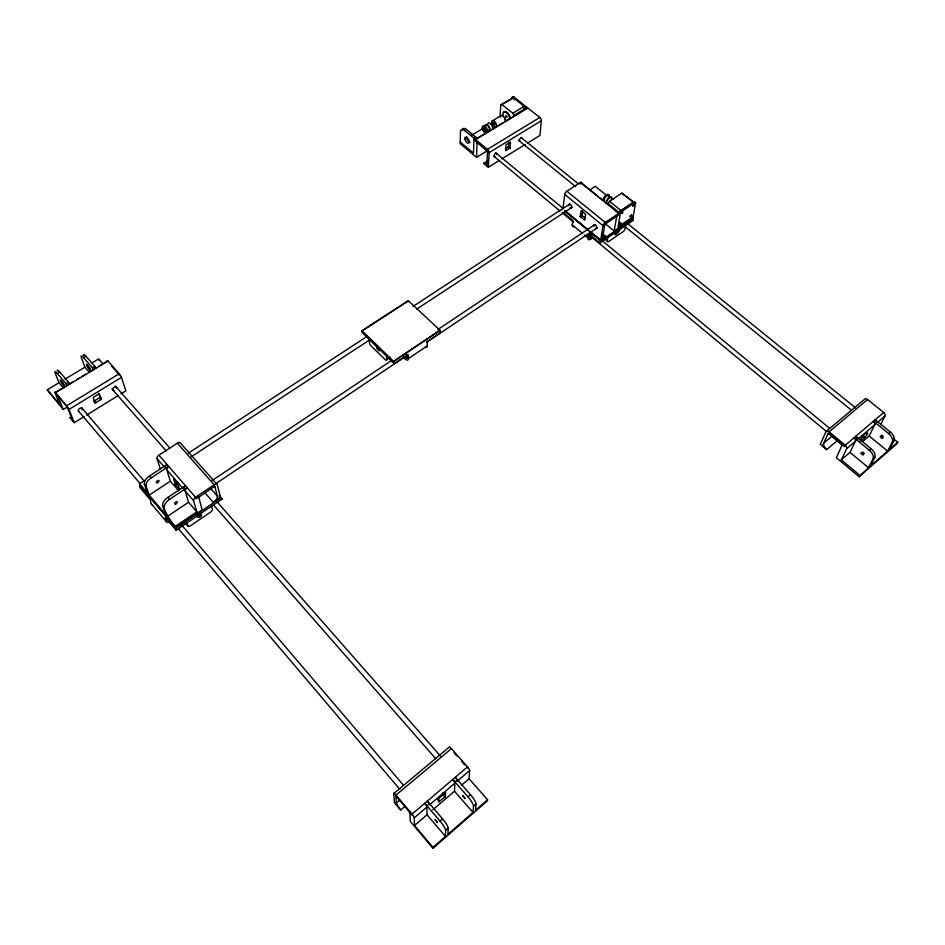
<?xml version="1.0" encoding="UTF-8"?>
<svg xmlns="http://www.w3.org/2000/svg" width="945" height="945" viewBox="0 0 945 945"><rect width="100%" height="100%" fill="white"/><g stroke="black" fill="none" stroke-linecap="round" stroke-linejoin="round"><path stroke-width="1.42" d="M432.952 848.315L432.952 847.346L414.536 825.493L414.253 817.85A3.993 0.721 52.5 0 0 412.055 814.094L395.99 795.099A3.709 0.673 52.6 0 0 393.758 793.552L449.04 747.259A3.626 0.839 52.1 0 1 451.403 748.617L467.551 766.832A3.898 0.898 51.9 0 1 469.63 770.577L469.074 778.763L487.573 799.742L487.466 800.781L432.952 848.315L410.343 821.477L409.941 812.594L395.872 795.962L396.51 805.069M580.254 216.559L581.175 210.593L585.557 214.291L584.79 220.197L580.277 216.618L582.049 215.365L582.581 210.948M442.898 793.292L445.284 796.529L445.567 792.737M432.952 847.346L445.473 836.431L445.638 830.431A9.025 1.736 52.1 0 0 439.957 821.028L424.777 803.262A3.969 0.768 52.3 0 1 426.951 807.018L414.253 817.85M487.844 150.432L476.516 157.342L477.083 142.589L475.512 141.289L475.571 139.553L527.853 108.049M184.062 487.147A3.52 1.748 -39.6 0 1 185.468 485.683L167.974 497.294A7.997 3.934 -39 0 0 162.67 505.646C166.225 513.478 170.218 521.085 176.006 527.653L202.147 509.957L198.757 497.212L214.775 486.167L218.165 499.114M429.077 803.628A3.969 0.768 52.3 0 0 427.341 801.076L442.532 818.807A9.013 1.748 52.1 0 1 448.202 828.198L448.001 834.234L472.996 812.44L473.504 806.203A8.918 1.925 51.8 0 0 467.964 796.836L452.738 779.448A3.922 0.85 52 0 1 454.852 783.192L429.514 804.821L429.502 803.604L426.939 805.79L427.034 814.791L445.473 836.431M472.996 812.44L454.51 791.237L454.911 781.928L457.415 779.779L457.356 781.054L469.63 770.577M486.793 165.93L487.49 151.212L477.083 142.589M499.432 160.414L488.364 167.23L489.073 152.688A2.634 1.288 59.8 0 0 487.431 149.357L464.656 130.528A6.272 3 60.3 0 0 460.487 131.733L460.203 143.723L476.516 157.342M197.836 516.82C206.542 508.788 197.044 520.73 197.458 515.45M500.082 116.92L500.755 104.954L513.277 97.855L500.755 104.954M467.48 767.966L467.551 766.832L412.055 814.094L412.091 815.145L409.941 812.594M508.93 142.258L508.575 146.664L505.327 148.79M510.241 147.703L510.489 141.974L506 144.833L505.646 150.727L510.087 148.058L508.575 146.664M525.266 109.325L525.42 107.305L526.282 106.797M457.356 781.054A3.922 0.862 52 0 0 455.254 777.31L470.48 794.662A8.907 1.949 51.8 0 1 476.008 804.03L475.465 810.29L487.573 799.742M513.82 96.933L512.97 97.441A1.512 0.78 61.1 0 0 511.895 97.772L512.757 97.264A1.512 0.78 61.2 0 1 513.82 96.933L539.76 117.475A2.587 1.37 60.4 0 1 541.32 120.747L539.985 135.395L527.7 142.978M477.048 143.286L477.709 143.108M93.661 401.176L95.469 402.913L101.257 399.333L98.528 393.392M95.185 402.924L93.201 397.55L99.095 393.758L101.339 399.227M562.96 209.034L564.685 194.375A2.764 1.252 -51.3 0 1 566.894 191.185L580.395 182.444A2.929 1.323 -51.6 0 1 581.919 183.306L597.783 196.099M580.171 184.204L580.395 182.444L618.751 213.393L618.455 215.129L604.788 224.308L602.473 238.955M893.403 438.704L897.75 442.213L896.959 443.701L859.099 476.717L836.36 457.734L842.101 445.012L828.21 433.188L822.422 446.099M590.696 231.927L600.689 240.172L602.957 225.678A2.811 1.181 -50.9 0 1 605.225 222.465L634.686 202.702A1.642 0.673 -51.4 0 1 635.619 203.057L632.807 218.425L614.203 231.017L605.06 223.552M625.555 225.583L624.964 228.938A2.516 1.028 -50.8 0 1 622.92 231.797L608.722 241.447A2.516 1.039 -50.6 0 1 607.222 240.987L607.765 237.644L617.51 230.958C607.351 239.865 627.574 225.123 614.864 233.805M614.203 231.017L616.672 216.334M615.478 232.116C613.352 235.86 618.703 227.355 617.806 231.726M617.794 231.844C618.231 233.758 613.99 236.096 615.171 233.71M379.725 349.248L376.63 346.342L376.712 347.665C384.839 356.052 372.046 345.043 378.402 347.63M99.898 397.396L101.363 399.168M607.73 195.178A3.048 1.311 -51.4 0 0 605.757 196.005A3.048 1.311 -51.4 0 0 604.009 198.474L603.855 199.064A3.048 1.311 -51.4 0 0 604.257 200.127M608.415 197.127L608.556 196.595A3.048 1.311 -51.4 0 0 607.021 195.745A3.048 1.311 -51.4 0 0 604.446 198.828L604.28 199.407A3.048 1.311 -51.4 0 0 604.682 200.47M631.355 214.905L629.807 216.24M604.682 225.004L605.521 223.823M620.298 222.465L619.483 223.575M69.056 383.469L69.965 383.977L59.724 372.023A7.288 1.181 56.4 0 0 57.291 370.865M880.551 424.777L884.981 415.989A3.26 1.925 45.6 0 0 883.705 412.481L867.557 399.546A3.024 1.795 46.4 0 0 864.427 399.381L826.013 431.546L820.319 444.339L826.639 449.619L837.802 440.169M859.832 475.264L841.322 459.825L846.625 448.733L855.39 441.244A3.307 1.866 46.3 0 0 854.067 437.724L869.305 450.222A7.489 4.229 45.7 0 1 873.05 458.88L868.502 467.704L859.099 476.717M841.322 459.825L850.004 452.383L856.241 439.508L858.013 437.984M830.891 434.381L831.092 435.054M842.137 445.438L841.641 444.304M860.127 441.386C863.08 431.322 874.751 429.018 861.32 440.535M862.62 441.587L869.128 435.999L875.59 422.982L877.338 421.505M857.103 438.067A3.296 1.878 46.3 0 0 855.839 436.212L871.077 448.698A7.489 4.241 45.6 0 1 874.81 457.345L870.25 466.18L887.603 451.06L892.304 442.13L894.041 440.63A7.418 4.323 45.2 0 0 890.379 432.03L875.164 419.745A3.272 1.914 45.8 0 1 876.121 420.95M894.041 440.63L889.328 449.56L897.75 442.213M395.908 796.387L396.723 796.978M621.775 193.134L634.485 202.821L621.775 193.134L609.513 201.273L607.966 203.447L618.526 211.963M99.804 397.561L94.039 401.164M632.725 205.112L633.315 203.966L632.725 203.801M445.532 792.69L438.952 798.265L438.846 801.951L445.284 796.529M864.462 437.818L862.23 436.165M827.938 433.79L829.072 433.897M445.166 796.647L442.768 793.505M508.386 146.9L510.052 148.117M101.15 399.44L99.709 397.668M523.955 108.829L524.05 107.884M621.373 212.79L622.093 211.196M445.638 830.431L448.202 828.198M473.504 806.203L476.008 804.03M873.05 458.88L874.81 457.345M439.957 821.028L442.532 818.807M467.964 796.836L470.48 794.662M869.305 450.222L871.077 448.698M892.304 442.13A7.43 4.312 45.2 0 0 888.643 433.531L890.379 432.03M414.536 825.493L427.034 814.791M432.81 809.83L454.51 791.237M461.373 785.354L469.074 778.763M858.261 438.799L874.716 424.754A3.272 1.914 45.9 0 0 873.428 421.234L888.643 433.531M877.527 422.356L884.981 415.989M883.705 412.481L845.279 445.201L844.558 446.713L842.397 444.918M393.758 793.552L394.431 802.6L400.692 810.03L405.121 806.274M399.711 800.167L396.368 802.978A6.733 1.205 52.6 0 0 400.692 810.03M831.588 436.531L823.756 443.122A5.611 3.095 47 0 0 826.639 449.619M395.99 795.099L451.403 748.617M826.013 431.546A3.083 1.725 47.2 0 1 829.096 431.818L867.557 399.546M169.946 522.219A7.111 3.437 -39 0 1 166.036 521.215A49.175 23.802 -40 0 1 165.304 517.506L176.124 530.263L200.942 513.501C202.549 514.553 198.131 512.438 197.162 515.592M592.527 237.939A5.942 2.516 -50.6 0 1 587.79 237.703A41.604 17.353 -51.1 0 1 588.664 233.545L599.992 242.912L607.765 237.644M175.534 526.2L196.82 511.8L193.56 500.685L185.196 491.046A3.52 1.736 -39.6 0 1 187.157 487.632L169.663 499.267A7.997 3.934 -39.1 0 0 164.347 507.619M204.758 492.617L213.334 502.386L220.587 497.483L217.267 484.655L180.542 443.205A3.225 1.677 -39.6 0 0 177.376 443.217L158.902 455.171A3.473 1.807 -39 0 0 157 458.573L160.272 468.755M600.689 240.172L606.052 236.545L602.721 233.805M176.124 530.263A49.471 23.401 -40.2 0 1 176.101 528.22L221.165 497.696A50.439 23.826 -39.2 0 1 222.11 499.09L197.328 515.793C197.753 519.088 202.265 516.974 201.379 514.316M599.992 242.912A41.816 17.034 -50.9 0 1 600.677 240.703L633.162 218.708A42.112 17.459 -50.5 0 1 633.162 220.433L617.983 230.722M615.077 232.883L617.581 231.052M197.611 516.242L201.096 513.726M615.207 233.191L617.687 231.253M197.718 516.442L201.214 513.938M614.616 233.698L617.77 231.454M197.54 516.679L201.309 514.127M199.348 496.538L195.993 498.783L195.544 497.259L158.902 455.171M403.338 357.316A6.473 2.386 56.1 0 0 408.417 358.592L427.341 345.858A44.805 16.998 56.7 0 0 427.034 341.7L440.5 332.664A44.569 17.412 56.8 0 0 440.146 330.384L408.287 300.664L362.053 330.703A45.844 16.419 56 0 0 361.829 332.297L376.642 346.673M212.082 480.532L391.242 360.718M437.866 329.545L594.937 224.508M393.581 361.273L439.968 330.218M408.417 358.592A45.136 16.419 56.6 0 0 408.027 354.446L394.207 363.719A45.372 15.994 56.5 0 0 393.758 361.451L440.146 330.384M635.619 203.057L634.733 202.348A1.642 0.673 -51.5 0 0 633.8 201.994L617.865 212.672A2.977 1.24 -51.1 0 1 619.14 212.578M633.41 202.407L621.137 210.629L609.513 201.273M217.267 484.655A3.296 1.595 -40.3 0 0 214.149 484.785L195.544 497.259A3.544 1.713 -39.8 0 0 193.56 500.685M215.98 483.568L405.96 356.135M426.797 342.161L597.181 227.875M167.3 516.502L188.551 502.244L184.665 489.286L182.976 487.336M369.247 339.491L369.46 342.787A2.729 0.969 56.4 0 0 371.267 346.083L385.111 359.549A2.74 0.98 56.2 0 0 386.765 359.608L390.167 357.34M175.546 484.797L179.479 489.297L177.92 484.064L173.632 479.103L175.546 484.797L178.003 483.167M580.513 216.913L582.309 215.72L585.25 218.141M175.156 484.206L177.577 482.482L175.25 484.372M580.218 216.287L582.014 215.094L580.242 216.499M175.321 484.502L177.707 482.753M175.451 484.69L177.825 482.942M580.431 216.83L582.108 215.484M162.67 505.646L165.635 514.541L149.168 495.145L170.336 481.194L166.214 468.035L164.548 466.133M190.902 457.026L369.731 339.869M416.603 309.157L571.997 207.345M145.424 479.989L139.553 483.828L147.538 493.231L144.408 484.194A7.914 4.04 -38.6 0 1 149.605 475.878L167.041 464.503A3.485 1.784 -39.2 0 0 166.119 465.342M590.66 189.378L595.303 186.342L606.501 195.332M188.268 453.21L367.298 336.266M412.977 306.428L569.788 204.014M149.168 495.145L146.05 486.12A7.914 4.04 -38.7 0 1 151.259 477.804L168.694 466.417A3.485 1.784 -39.2 0 0 166.769 469.819L182.574 488.022M166.036 521.215L151.235 503.732A48.786 24.334 -39.8 0 1 150.444 499.976L139.931 487.573A48.502 24.7 -39.6 0 1 139.836 485.494L139.553 483.828M362.218 330.868L408.453 300.817M71.584 417.844A5.587 0.85 56.1 0 1 69.883 417.43L74.301 422.675L84.129 416.603M86.586 415.091L118.538 395.376M120.995 393.864L125.909 390.828L121.444 377.374A3.036 0.591 56.6 0 0 119.224 373.759L107.966 361.073A3.213 0.626 56.7 0 0 107.116 361.262M501.889 158.89L525.243 144.49M488.364 167.23L483.663 163.308L487.348 161.052M74.301 422.675L68.985 409.433L121.444 377.374M489.073 152.688L541.32 120.747M63.764 388.348L58.992 382.737L47.25 389.777L59.629 404.472L54.763 392.033L66.67 405.795L119.224 373.759M487.431 149.357L539.76 117.475M47.25 389.777L63.173 409.468L66.941 407.177M512.792 113.211L524.073 106.419L525.148 108.663L513.867 115.444L512.792 113.211L501.996 104.564M68.489 382.252L66.067 383.705L66.788 385.56M475.784 137.179L474 138.254L473.48 153.055L460.239 142.022M486.876 130.339L486.486 131.131A2.87 1.417 60.4 0 1 484.761 131.863A2.87 1.417 60.4 0 1 482.777 128.662L482.73 128.059A2.87 1.417 60.4 0 1 484.454 127.327A2.87 1.417 60.4 0 1 486.451 130.54L486.876 130.28A2.87 1.417 60.4 0 0 484.183 126.76M54.845 392.754L62.016 388.43M70.462 383.339L72.978 381.827M76.758 379.547L79.274 378.035M81.802 376.512L85.57 374.232M89.35 371.964L91.866 370.44M98.989 366.152L101.304 364.758M103.631 363.353L105.958 361.959M476.434 138.75L490.207 130.445M492.711 128.933L502.728 122.897M505.232 121.397L508.989 119.129M511.493 117.617L521.51 111.593M107.966 361.073L55.554 392.659L67.438 407.531L72.824 420.915M492.25 120.889L501.322 115.455M65.075 379.087L84.885 367.203L81.376 357.623A7.229 1.299 56.6 0 1 83.644 357.753L86.019 356.336L96.319 368.089A3.225 0.591 56.6 0 0 95.433 368.042M91.783 363.057L98.634 358.946L102.497 363.317M471.567 135.23L483.202 128.343M490.443 123.901L492.959 122.389M58.992 382.737L55.188 373.228A7.288 1.169 56.4 0 1 57.302 373.464L59.724 372.023M464.656 130.528L466.44 129.465L477.355 138.478A2.8 1.358 60.1 0 0 475.949 138.419M66.67 384.851L67.544 385.442L57.302 373.464M213.783 486.84L214.94 486.781M95.469 402.913L93.98 401.188M95.339 402.936L93.744 401.212M512.97 97.441L527.003 108.557A2.74 1.441 60.7 0 0 525.302 109.088M633.8 201.994L634.686 202.702M632.24 216.015L633.126 216.724L618.03 226.93L620.546 212.188L619.648 211.479M600.051 197.93L603.453 200.671M605.721 202.502L607.978 204.333M615.916 210.723L618.184 212.554M520.908 137.368L578.222 183.696M627.515 223.54L855.627 407.921M518.403 140.214L575.647 186.614M624.869 226.516L851.516 410.236M869.128 435.999L887.603 451.06M566.894 191.185L605.225 222.465M615.691 231.714L617.557 233.238M862.631 435.657L864.769 437.405M862.572 435.751L864.651 437.606L862.372 436.011M508.292 146.971L509.875 148.259M862.135 436.259L864.273 438.007M564.685 194.375L602.957 225.678M607.222 240.987L604.434 238.683A2.516 1.051 -50.6 0 0 604.469 239.239M495.617 152.736L562.618 208.03M602.378 240.833L829.533 428.262M565.181 210.865L588.475 230.096M565.015 210.995L600.855 240.585M564.838 211.113L588.357 230.533M590.601 232.375L600.677 240.703M829.096 431.818L845.279 445.201A3.319 1.855 46.5 0 1 846.625 448.733M562.901 212.235L573.06 220.634A41.32 17.79 -51.3 0 0 572.245 224.815A5.906 2.587 -50.7 0 0 573.91 226.847M481.749 146.227L488.553 151.861M494.223 156.551L560.007 210.983M562.275 212.861L573.615 222.24M590.625 236.321L826.532 431.534M831.068 435.279L842.408 444.67M850.004 452.383L868.502 467.704M572.245 224.815L582.238 233.096M584.459 234.939L587.79 237.703M615.821 231.844L617.51 230.958M506.047 117.239C508.753 118.657 504.961 113.305 505.717 116.731M362.053 330.703L393.758 361.451M377.138 346.909L394.207 363.719M379.477 349.52L376.972 347.098L379.205 350.087L379.122 348.776M376.795 347.394L379.784 350.359M377.185 347.973L379.689 350.394L376.724 347.583M486.852 150.692L487.466 151.909M58.2 396.605L63.173 409.468M119.897 375.531L111.51 366.069M454.037 752.799L456.884 756M461.609 761.339L464.775 764.954M177.376 443.217L214.149 484.785M219.24 495.511L221.165 497.696M219.417 496.03L222.11 499.09M210.7 488.541L217.385 496.137A5.989 2.87 -40.2 0 1 213.334 502.386M115.255 385.95L169.781 448.001M216.523 501.181L440.453 756.024M111.853 388.832L166.296 451.013M213.948 505.421L435.657 758.587M83.644 357.753L93.945 369.519L93.059 369.471M84.885 367.203L88.724 371.609M157 458.573L164.217 466.877M99.898 397.195L101.41 399.003M442.921 793.221L445.485 796.186M442.603 793.682L445.107 796.706M99.544 397.798L101.032 399.522M442.414 793.871L444.977 796.824M170.336 481.194L178.605 490.75M188.551 502.244L196.82 511.8M94.169 401.093L95.658 402.83M437.594 799.694L439.307 801.679M149.605 475.878L151.259 477.804M167.974 497.294L169.663 499.267M185.149 522.703L187.819 525.833A3.012 1.417 -39.5 0 0 190.725 525.609L210.369 512.249A2.977 1.406 -40 0 0 212.389 509.154L211.585 506.225M81.825 407.968L144.089 480.993M181.44 524.818L403.645 785.46M144.408 484.194L146.05 486.12M78.317 410.874L140.321 483.852M178.487 528.775L399.794 789.276M140.084 485.328L176.349 528.054M139.836 485.494L176.101 528.22M198.568 514.647L200.942 513.501M66.67 405.795L68.985 409.433M409.197 811.72L409.953 812.96M66.847 406.834L67.697 408.169M93.13 369.684L92.468 367.829L94.843 366.4L95.504 368.255M98.634 358.946L99.19 360.541M186.921 522.939L187.819 525.833M386.599 356.336L386.765 359.608M606.158 202.596A3.993 1.713 -51.4 0 1 608.958 197.635A3.993 1.713 -51.4 0 1 611.769 198.131M610.978 197.777A3.048 1.311 -51.4 0 1 611.108 198.143M606.82 201.958A3.048 1.311 -51.4 0 1 607.281 200.234M607.682 199.572A3.048 1.311 -51.4 0 1 609.844 197.659M609.301 202.443A3.993 1.701 -51.4 0 1 613.801 198.875M603.82 200.99A3.981 1.713 -51.4 0 1 606.406 195.58A3.981 1.713 -51.4 0 1 609.029 196.855M603.193 199.56A3.981 1.713 -51.4 0 1 605.981 195.237A3.981 1.713 -51.4 0 1 608.793 195.119M631.543 215.07A1.595 0.65 -51.2 0 1 630.291 216.535M633.646 203.659A1.607 0.661 -51.4 0 1 632.559 205.526M619.388 212.141A1.618 0.673 -51.2 0 1 619.471 211.834M622.519 211.078A1.618 0.673 -51.2 0 1 621.196 213.18M620.558 222.418A1.595 0.661 -51 0 1 619.353 223.93M606.052 236.545A5.091 2.126 -50.7 0 1 603.005 235.588M593.956 226.162A2.126 1.122 56.9 0 1 595.066 224.875A2.126 1.122 56.9 0 1 596.862 227.426A2.126 1.122 56.9 0 1 595.444 228.277M568.973 205.75A2.103 1.099 57.7 0 1 570 204.285A2.103 1.099 57.7 0 1 571.772 206.979A2.103 1.099 57.7 0 1 570.142 207.498M405.677 355.958A2.185 0.803 56.1 0 1 405.015 356.419M406.09 354.67A4.099 1.512 56.1 0 1 406.728 357.871A4.099 1.512 56.1 0 1 404.365 357.068M408.039 301.868A45.029 17.86 56.2 0 1 408.287 300.664M427.341 345.858A6.414 2.469 56.1 0 1 425.297 347.252M406.161 354.67A4.264 1.571 56.1 0 1 406.681 358.155A4.264 1.571 56.1 0 1 403.657 356.407M183.578 488.069A3.52 1.748 -39.6 0 1 183.862 487.455M165.446 466.263A3.485 1.784 -39.2 0 1 165.871 465.649M78.837 411.453A2.398 1.37 -36.8 0 1 78.754 409.362A2.398 1.37 -36.8 0 1 81.553 407.921A2.398 1.37 -36.8 0 1 82.12 409.776M113.92 390.439A2.351 1.358 -38.1 0 1 112.715 389.056A2.351 1.358 -38.1 0 1 115.066 386.942A2.351 1.358 -38.1 0 1 116.684 387.958M83.562 355.71A7.217 1.311 56.7 0 1 86.019 356.336M64.732 386.517A4.004 0.638 56.4 0 1 61.165 382.288A4.004 0.638 56.4 0 1 61.354 380.67A4.004 0.638 56.4 0 1 64.768 386.269M473.929 140.25A2.8 1.358 60.1 0 1 475.571 139.553M495.286 156.457A2.02 1.028 -51.7 0 1 493.892 155.795A2.02 1.028 -51.7 0 1 495.712 153.433A2.02 1.028 -51.7 0 1 496.786 154.507M520.364 141.053A2.008 1.004 -52.3 0 1 519.124 140.451A2.008 1.004 -52.3 0 1 520.553 138.194A2.008 1.004 -52.3 0 1 522.03 138.407M482.328 146.806A2.008 1.039 -51.8 0 1 481.938 146.05M486.958 162.528A4.784 2.315 59.6 0 1 483.663 163.308M470.244 142.163A3.449 1.654 60.2 0 1 467.527 140.12A3.449 1.654 60.2 0 1 466.735 136.529M462.318 130.103A6.272 3 60.3 0 1 466.44 129.465M168.919 520.66A4.69 2.268 -39 0 1 168.364 520.376M152.617 504.949A7.052 3.508 -38.7 0 1 151.235 503.732M186.767 523.128A3 1.429 -39.4 0 1 185.35 523.022M500.543 116.743A3.544 1.795 60.6 0 1 503.331 116.294A3.544 1.795 60.6 0 1 505.091 121.114M864.25 453.246A1.524 0.862 45.8 0 1 863.931 453.057M863.352 452.513A1.524 0.862 45.8 0 1 863.139 452.194M883.114 436.507A1.512 0.874 45.3 0 1 882.535 435.976M882.193 435.338A1.512 0.874 45.3 0 1 882.122 435.031M523.022 106.537A1.488 0.78 60.8 0 1 524.203 107.659A1.488 0.78 60.8 0 1 524.262 109.112M513.667 98.965A1.488 0.768 61.1 0 1 514.352 99.816M503.614 112.939A5.138 2.622 60.7 0 1 507.229 112.455A5.138 2.622 60.7 0 1 510.324 118.479M506.449 120.606A5.138 2.611 60.6 0 1 504.736 118.928M503.449 116.613A5.138 2.611 60.6 0 1 505.291 112.042A5.138 2.611 60.6 0 1 509.698 118.857M592.184 235.907A2.008 0.85 -50.6 0 1 590.672 236.356A2.008 0.85 -50.6 0 1 591.133 234.596M489.191 131.166A3.756 1.855 60.4 0 1 487.407 130.481M485.187 126.5A3.756 1.855 60.4 0 1 488.104 125.413A3.756 1.855 60.4 0 1 489.628 130.942M485.718 126.276A2.87 1.417 60.4 0 1 487.691 125.709A2.87 1.417 60.4 0 1 489.475 129.335A2.87 1.417 60.4 0 1 487.502 129.89M487.726 124.197A3.745 1.866 60.4 0 1 490.691 123.854A3.745 1.866 60.4 0 1 492.499 128.945M486.297 131.898A2.87 1.417 60.4 0 1 485.435 131.757M486.108 132.69A3.756 1.855 60.4 0 1 484.856 132.017M484.23 131.39A3.756 1.855 60.4 0 1 483.663 130.623M483.19 129.772A3.756 1.855 60.4 0 1 482.836 128.886M482.588 127.268A3.756 1.855 60.4 0 1 485.541 126.949A3.756 1.855 60.4 0 1 487.36 132.04M486.214 132.962A3.756 1.843 60.4 0 1 482.245 128.555A3.756 1.843 60.4 0 1 485.009 127.102A3.756 1.843 60.4 0 1 486.64 132.737M462.837 795.855L465.141 798.631L462.932 795.796M630.669 216.629C632.382 217.822 632.394 213.086 630.669 216.629M632.63 205.809C634.178 207.227 634.473 202.277 632.63 205.809M621.491 213.263C623.003 214.775 623.416 209.66 621.491 213.263M483.864 128.756C484.242 132.619 486.722 128.674 483.864 128.756M619.66 223.977C620.959 225.642 621.704 220.433 619.66 223.977M110.199 364.794L110.199 364.794M435.172 819.705L437.393 822.587L435.172 819.705M157.378 482.73A1.618 0.815 -38.8 0 0 158.937 480.674A1.618 0.815 -38.8 0 0 156.634 481.513A1.618 0.815 -38.8 0 0 157.378 482.73M175.652 504.028A1.63 0.803 -39.2 0 0 177.235 501.96A1.63 0.803 -39.2 0 0 174.943 502.834A1.63 0.803 -39.2 0 0 175.652 504.028M86.727 365.573A3.969 0.721 56.6 0 0 90.649 370.83A3.969 0.721 56.6 0 0 88.523 366.093A3.969 0.721 56.6 0 0 86.727 365.573M464.857 138.797A3.449 1.654 60.1 0 0 468.472 143.238A3.449 1.654 60.1 0 0 467.846 138.383A3.449 1.654 60.1 0 0 464.857 138.797M493.444 123.441A1.181 0.591 60.5 0 0 494.731 124.894A1.181 0.591 60.5 0 0 494.459 123.157A1.181 0.591 60.5 0 0 493.444 123.441M491.92 122.661A3.556 1.772 60.5 0 0 495.759 127.008A3.556 1.772 60.5 0 0 494.956 121.81A3.556 1.772 60.5 0 0 491.92 122.661M861.238 453.387A1.524 0.862 45.8 0 0 863.328 454.84A1.524 0.862 45.8 0 0 862.631 452.726A1.524 0.862 45.8 0 0 861.238 453.387M880.457 436.826A1.512 0.874 45.4 0 0 882.547 438.244A1.512 0.874 45.4 0 0 881.874 436.129A1.512 0.874 45.4 0 0 880.457 436.826M589.29 237.585A3.922 1.666 -50.6 0 0 592.35 236.9A3.768 1.595 -50.6 0 1 589.396 237.478A3.768 1.595 -50.6 0 1 590.991 233.592A3.922 1.666 -50.6 0 0 589.29 237.585"/></g></svg>
